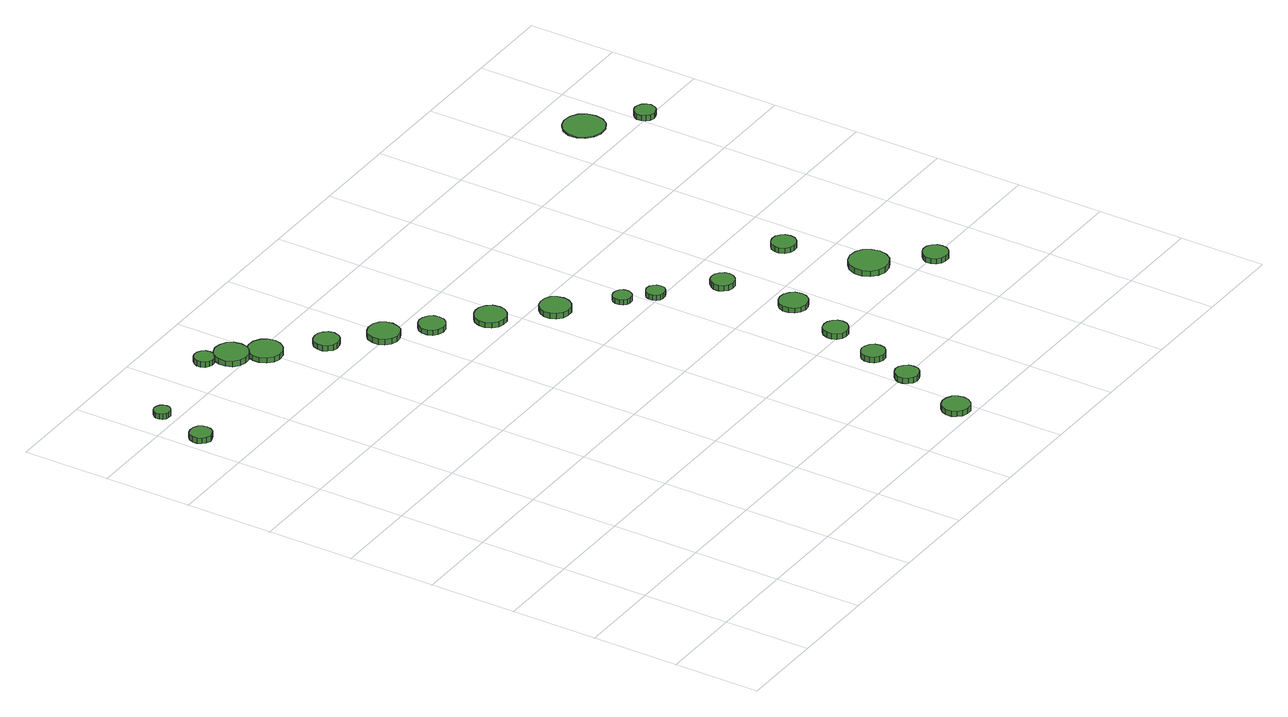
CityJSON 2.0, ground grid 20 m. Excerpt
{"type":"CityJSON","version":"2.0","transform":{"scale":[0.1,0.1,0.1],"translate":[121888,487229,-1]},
"CityObjects":{
"tree1":{"type":"SolitaryVegetationObject","attributes":{"function":"something"},"geometry":[{"type":"MultiSurface","lod":"1","boundaries":[[[0,1,2,3,4,5,6,7,8,9,10,11,12,13,14]],[[15,16,17,18,19,20,21,22,23,24,25,26,27,28,29]],[[0,29,28,1]],[[1,28,27,2]],[[2,27,26,3]],[[3,26,25,4]],[[4,25,24,5]],[[5,24,23,6]],[[6,23,22,7]],[[7,22,21,8]],[[8,21,20,9]],[[9,20,19,10]],[[10,19,18,11]],[[11,18,17,12]],[[12,17,16,13]],[[13,16,15,14]],[[14,15,29,0]]]}]},
"tree2":{"type":"SolitaryVegetationObject","attributes":{"function":"something"},"geometry":[{"type":"MultiSurface","lod":"1","boundaries":[[[30,31,32,33,34,35,36,37,38,39,40,41,42,43,44]],[[45,46,47,48,49,50,51,52,53,54,55,56,57,58,59]],[[30,59,58,31]],[[31,58,57,32]],[[32,57,56,33]],[[33,56,55,34]],[[34,55,54,35]],[[35,54,53,36]],[[36,53,52,37]],[[37,52,51,38]],[[38,51,50,39]],[[39,50,49,40]],[[40,49,48,41]],[[41,48,47,42]],[[42,47,46,43]],[[43,46,45,44]],[[44,45,59,30]]]}]},
"tree3":{"type":"SolitaryVegetationObject","attributes":{"function":"something"},"geometry":[{"type":"MultiSurface","lod":"1","boundaries":[[[60,61,62,63,64,65,66,67,68,69,70,71,72,73,74]],[[75,76,77,78,79,80,81,82,83,84,85,86,87,88,89]],[[60,89,88,61]],[[61,88,87,62]],[[62,87,86,63]],[[63,86,85,64]],[[64,85,84,65]],[[65,84,83,66]],[[66,83,82,67]],[[67,82,81,68]],[[68,81,80,69]],[[69,80,79,70]],[[70,79,78,71]],[[71,78,77,72]],[[72,77,76,73]],[[73,76,75,74]],[[74,75,89,60]]]}]},
"tree4":{"type":"SolitaryVegetationObject","attributes":{"function":"something"},"geometry":[{"type":"MultiSurface","lod":"1","boundaries":[[[90,91,92,93,94,95,96,97,98,99,100,101,102,103,104]],[[105,106,107,108,109,110,111,112,113,114,115,116,117,118,119]],[[90,119,118,91]],[[91,118,117,92]],[[92,117,116,93]],[[93,116,115,94]],[[94,115,114,95]],[[95,114,113,96]],[[96,113,112,97]],[[97,112,111,98]],[[98,111,110,99]],[[99,110,109,100]],[[100,109,108,101]],[[101,108,107,102]],[[102,107,106,103]],[[103,106,105,104]],[[104,105,119,90]]]}]},
"tree5":{"type":"SolitaryVegetationObject","attributes":{"function":"something"},"geometry":[{"type":"MultiSurface","lod":"1","boundaries":[[[120,121,122,123,124,125,126,127,128,129,130,131,132,133,134]],[[135,136,137,138,139,140,141,142,143,144,145,146,147,148,149]],[[120,149,148,121]],[[121,148,147,122]],[[122,147,146,123]],[[123,146,145,124]],[[124,145,144,125]],[[125,144,143,126]],[[126,143,142,127]],[[127,142,141,128]],[[128,141,140,129]],[[129,140,139,130]],[[130,139,138,131]],[[131,138,137,132]],[[132,137,136,133]],[[133,136,135,134]],[[134,135,149,120]]]}]},
"tree6":{"type":"SolitaryVegetationObject","attributes":{"function":"something"},"geometry":[{"type":"MultiSurface","lod":"1","boundaries":[[[150,151,152,153,154,155,156,157,158,159,160,161,162,163,164]],[[165,166,167,168,169,170,171,172,173,174,175,176,177,178,179]],[[150,179,178,151]],[[151,178,177,152]],[[152,177,176,153]],[[153,176,175,154]],[[154,175,174,155]],[[155,174,173,156]],[[156,173,172,157]],[[157,172,171,158]],[[158,171,170,159]],[[159,170,169,160]],[[160,169,168,161]],[[161,168,167,162]],[[162,167,166,163]],[[163,166,165,164]],[[164,165,179,150]]]}]},
"tree7":{"type":"SolitaryVegetationObject","attributes":{"function":"something"},"geometry":[{"type":"MultiSurface","lod":"1","boundaries":[[[180,181,182,183,184,185,186,187,188,189,190,191,192,193,194]],[[195,196,197,198,199,200,201,202,203,204,205,206,207,208,209]],[[180,209,208,181]],[[181,208,207,182]],[[182,207,206,183]],[[183,206,205,184]],[[184,205,204,185]],[[185,204,203,186]],[[186,203,202,187]],[[187,202,201,188]],[[188,201,200,189]],[[189,200,199,190]],[[190,199,198,191]],[[191,198,197,192]],[[192,197,196,193]],[[193,196,195,194]],[[194,195,209,180]]]}]},
"tree8":{"type":"SolitaryVegetationObject","attributes":{"function":"something"},"geometry":[{"type":"MultiSurface","lod":"1","boundaries":[[[210,211,212,213,214,215,216,217,218,219,220,221,222,223,224]],[[225,226,227,228,229,230,231,232,233,234,235,236,237,238,239]],[[210,239,238,211]],[[211,238,237,212]],[[212,237,236,213]],[[213,236,235,214]],[[214,235,234,215]],[[215,234,233,216]],[[216,233,232,217]],[[217,232,231,218]],[[218,231,230,219]],[[219,230,229,220]],[[220,229,228,221]],[[221,228,227,222]],[[222,227,226,223]],[[223,226,225,224]],[[224,225,239,210]]]}]},
"tree9":{"type":"SolitaryVegetationObject","attributes":{"function":"something"},"geometry":[{"type":"MultiSurface","lod":"1","boundaries":[[[240,241,242,243,244,245,246,247,248,249,250,251,252,253,254]],[[255,256,257,258,259,260,261,262,263,264,265,266,267,268,269]],[[240,269,268,241]],[[241,268,267,242]],[[242,267,266,243]],[[243,266,265,244]],[[244,265,264,245]],[[245,264,263,246]],[[246,263,262,247]],[[247,262,261,248]],[[248,261,260,249]],[[249,260,259,250]],[[250,259,258,251]],[[251,258,257,252]],[[252,257,256,253]],[[253,256,255,254]],[[254,255,269,240]]]}]},
"tree10":{"type":"SolitaryVegetationObject","attributes":{"function":"something"},"geometry":[{"type":"MultiSurface","lod":"1","boundaries":[[[270,271,272,273,274,275,276,277,278,279,280,281,282,283,284]],[[285,286,287,288,289,290,291,292,293,294,295,296,297,298,299]],[[270,299,298,271]],[[271,298,297,272]],[[272,297,296,273]],[[273,296,295,274]],[[274,295,294,275]],[[275,294,293,276]],[[276,293,292,277]],[[277,292,291,278]],[[278,291,290,279]],[[279,290,289,280]],[[280,289,288,281]],[[281,288,287,282]],[[282,287,286,283]],[[283,286,285,284]],[[284,285,299,270]]]}]},
"tree11":{"type":"SolitaryVegetationObject","attributes":{"function":"something"},"geometry":[{"type":"MultiSurface","lod":"1","boundaries":[[[300,301,302,303,304,305,306,307,308,309,310,311,312,313,314]],[[315,316,317,318,319,320,321,322,323,324,325,326,327,328,329]],[[300,329,328,301]],[[301,328,327,302]],[[302,327,326,303]],[[303,326,325,304]],[[304,325,324,305]],[[305,324,323,306]],[[306,323,322,307]],[[307,322,321,308]],[[308,321,320,309]],[[309,320,319,310]],[[310,319,318,311]],[[311,318,317,312]],[[312,317,316,313]],[[313,316,315,314]],[[314,315,329,300]]]}]},
"tree12":{"type":"SolitaryVegetationObject","attributes":{"function":"something"},"geometry":[{"type":"MultiSurface","lod":"1","boundaries":[[[330,331,332,333,334,335,336,337,338,339,340,341,342,343,344]],[[345,346,347,348,349,350,351,352,353,354,355,356,357,358,359]],[[330,359,358,331]],[[331,358,357,332]],[[332,357,356,333]],[[333,356,355,334]],[[334,355,354,335]],[[335,354,353,336]],[[336,353,352,337]],[[337,352,351,338]],[[338,351,350,339]],[[339,350,349,340]],[[340,349,348,341]],[[341,348,347,342]],[[342,347,346,343]],[[343,346,345,344]],[[344,345,359,330]]]}]},
"tree13":{"type":"SolitaryVegetationObject","attributes":{"function":"something"},"geometry":[{"type":"MultiSurface","lod":"1","boundaries":[[[360,361,362,363,364,365,366,367,368,369,370,371,372,373,374]],[[375,376,377,378,379,380,381,382,383,384,385,386,387,388,389]],[[360,389,388,361]],[[361,388,387,362]],[[362,387,386,363]],[[363,386,385,364]],[[364,385,384,365]],[[365,384,383,366]],[[366,383,382,367]],[[367,382,381,368]],[[368,381,380,369]],[[369,380,379,370]],[[370,379,378,371]],[[371,378,377,372]],[[372,377,376,373]],[[373,376,375,374]],[[374,375,389,360]]]}]},
"tree14":{"type":"SolitaryVegetationObject","attributes":{"function":"something"},"geometry":[{"type":"MultiSurface","lod":"1","boundaries":[[[390,391,392,393,394,395,396,397,398,399,400,401,402,403,404]],[[405,406,407,408,409,410,411,412,413,414,415,416,417,418,419]],[[390,419,418,391]],[[391,418,417,392]],[[392,417,416,393]],[[393,416,415,394]],[[394,415,414,395]],[[395,414,413,396]],[[396,413,412,397]],[[397,412,411,398]],[[398,411,410,399]],[[399,410,409,400]],[[400,409,408,401]],[[401,408,407,402]],[[402,407,406,403]],[[403,406,405,404]],[[404,405,419,390]]]}]},
"tree15":{"type":"SolitaryVegetationObject","attributes":{"function":"something"},"geometry":[{"type":"MultiSurface","lod":"1","boundaries":[[[420,421,422,423,424,425,426,427,428,429,430,431,432,433,434]],[[435,436,437,438,439,440,441,442,443,444,445,446,447,448,449]],[[420,449,448,421]],[[421,448,447,422]],[[422,447,446,423]],[[423,446,445,424]],[[424,445,444,425]],[[425,444,443,426]],[[426,443,442,427]],[[427,442,441,428]],[[428,441,440,429]],[[429,440,439,430]],[[430,439,438,431]],[[431,438,437,432]],[[432,437,436,433]],[[433,436,435,434]],[[434,435,449,420]]]}]},
"tree16":{"type":"SolitaryVegetationObject","attributes":{"function":"something"},"geometry":[{"type":"MultiSurface","lod":"1","boundaries":[[[450,451,452,453,454,455,456,457,458,459,460,461,462,463,464]],[[465,466,467,468,469,470,471,472,473,474,475,476,477,478,479]],[[450,479,478,451]],[[451,478,477,452]],[[452,477,476,453]],[[453,476,475,454]],[[454,475,474,455]],[[455,474,473,456]],[[456,473,472,457]],[[457,472,471,458]],[[458,471,470,459]],[[459,470,469,460]],[[460,469,468,461]],[[461,468,467,462]],[[462,467,466,463]],[[463,466,465,464]],[[464,465,479,450]]]}]},
"tree17":{"type":"SolitaryVegetationObject","attributes":{"function":"something"},"geometry":[{"type":"MultiSurface","lod":"1","boundaries":[[[480,481,482,483,484,485,486,487,488,489,490,491,492,493,494]],[[495,496,497,498,499,500,501,502,503,504,505,506,507,508,509]],[[480,509,508,481]],[[481,508,507,482]],[[482,507,506,483]],[[483,506,505,484]],[[484,505,504,485]],[[485,504,503,486]],[[486,503,502,487]],[[487,502,501,488]],[[488,501,500,489]],[[489,500,499,490]],[[490,499,498,491]],[[491,498,497,492]],[[492,497,496,493]],[[493,496,495,494]],[[494,495,509,480]]]}]},
"tree18":{"type":"SolitaryVegetationObject","attributes":{"function":"something"},"geometry":[{"type":"MultiSurface","lod":"1","boundaries":[[[510,511,512,513,514,515,516,517,518,519,520,521,522,523,524]],[[525,526,527,528,529,530,531,532,533,534,535,536,537,538,539]],[[510,539,538,511]],[[511,538,537,512]],[[512,537,536,513]],[[513,536,535,514]],[[514,535,534,515]],[[515,534,533,516]],[[516,533,532,517]],[[517,532,531,518]],[[518,531,530,519]],[[519,530,529,520]],[[520,529,528,521]],[[521,528,527,522]],[[522,527,526,523]],[[523,526,525,524]],[[524,525,539,510]]]}]},
"tree19":{"type":"SolitaryVegetationObject","attributes":{"function":"something"},"geometry":[{"type":"MultiSurface","lod":"1","boundaries":[[[540,541,542,543,544,545,546,547,548,549,550,551,552,553,554]],[[555,556,557,558,559,560,561,562,563,564,565,566,567,568,569]],[[540,569,568,541]],[[541,568,567,542]],[[542,567,566,543]],[[543,566,565,544]],[[544,565,564,545]],[[545,564,563,546]],[[546,563,562,547]],[[547,562,561,548]],[[548,561,560,549]],[[549,560,559,550]],[[550,559,558,551]],[[551,558,557,552]],[[552,557,556,553]],[[553,556,555,554]],[[554,555,569,540]]]}]},
"tree20":{"type":"SolitaryVegetationObject","attributes":{"function":"something"},"geometry":[{"type":"MultiSurface","lod":"1","boundaries":[[[570,571,572,573,574,575,576,577,578,579,580,581,582,583,584]],[[585,586,587,588,589,590,591,592,593,594,595,596,597,598,599]],[[570,599,598,571]],[[571,598,597,572]],[[572,597,596,573]],[[573,596,595,574]],[[574,595,594,575]],[[575,594,593,576]],[[576,593,592,577]],[[577,592,591,578]],[[578,591,590,579]],[[579,590,589,580]],[[580,589,588,581]],[[581,588,587,582]],[[582,587,586,583]],[[583,586,585,584]],[[584,585,599,570]]]}]},
"tree21":{"type":"SolitaryVegetationObject","attributes":{"function":"something"},"geometry":[{"type":"MultiSurface","lod":"1","boundaries":[[[600,601,602,603,604,605,606,607,608,609,610,611,612,613,614]],[[615,616,617,618,619,620,621,622,623,624,625,626,627,628,629]],[[600,629,628,601]],[[601,628,627,602]],[[602,627,626,603]],[[603,626,625,604]],[[604,625,624,605]],[[605,624,623,606]],[[606,623,622,607]],[[607,622,621,608]],[[608,621,620,609]],[[609,620,619,610]],[[610,619,618,611]],[[611,618,617,612]],[[612,617,616,613]],[[613,616,615,614]],[[614,615,629,600]]]}]},
"tree22":{"type":"SolitaryVegetationObject","attributes":{"function":"something"},"geometry":[{"type":"MultiSurface","lod":"1","boundaries":[[[630,631,632,633,634,635,636,637,638,639,640,641,642,643,644]],[[645,646,647,648,649,650,651,652,653,654,655,656,657,658,659]],[[630,659,658,631]],[[631,658,657,632]],[[632,657,656,633]],[[633,656,655,634]],[[634,655,654,635]],[[635,654,653,636]],[[636,653,652,637]],[[637,652,651,638]],[[638,651,650,639]],[[639,650,649,640]],[[640,649,648,641]],[[641,648,647,642]],[[642,647,646,643]],[[643,646,645,644]],[[644,645,659,630]]]}]},
"tree23":{"type":"SolitaryVegetationObject","attributes":{"function":"something"},"geometry":[{"type":"MultiSurface","lod":"1","boundaries":[[[660,661,662,663,664,665,666,667,668,669,670,671,672,673,674]],[[675,676,677,678,679,680,681,682,683,684,685,686,687,688,689]],[[660,689,688,661]],[[661,688,687,662]],[[662,687,686,663]],[[663,686,685,664]],[[664,685,684,665]],[[665,684,683,666]],[[666,683,682,667]],[[667,682,681,668]],[[668,681,680,669]],[[669,680,679,670]],[[670,679,678,671]],[[671,678,677,672]],[[672,677,676,673]],[[673,676,675,674]],[[674,675,689,660]]]}]}
},
"vertices":[
[57,1313,30],[55,1323,30],[49,1332,30],[40,1337,30],[30,1338,30],[20,1335,30],[12,1328,30],[8,1318,30],[8,1308,30],[12,1299,30],[20,1292,30],[30,1288,30],[40,1290,30],[49,1295,30],[55,1303,30],[55,1303,17],[49,1295,17],[40,1290,17],[30,1288,17],[20,1292,17],[12,1299,17],[8,1308,17],[8,1318,17],[12,1328,17],[20,1335,17],[30,1338,17],[40,1337,17],[49,1332,17],[55,1323,17],[57,1313,17],
[84,1430,30],[83,1437,30],[78,1443,30],[72,1447,30],[64,1448,30],[57,1446,30],[51,1440,30],[48,1434,30],[48,1426,30],[51,1419,30],[57,1414,30],[64,1412,30],[72,1412,30],[78,1416,30],[83,1422,30],[83,1422,17],[78,1416,17],[72,1412,17],[64,1412,17],[57,1414,17],[51,1419,17],[48,1426,17],[48,1434,17],[51,1440,17],[57,1446,17],[64,1448,17],[72,1447,17],[78,1443,17],[83,1437,17],[84,1430,17],
[319,1469,27],[317,1479,27],[312,1486,27],[303,1491,27],[294,1492,27],[285,1489,27],[278,1483,27],[274,1474,27],[274,1465,27],[278,1456,27],[285,1450,27],[294,1447,27],[303,1448,27],[312,1452,27],[317,1460,27],[317,1460,14],[312,1452,14],[303,1448,14],[294,1447,14],[285,1450,14],[278,1456,14],[274,1465,14],[274,1474,14],[278,1483,14],[285,1489,14],[294,1492,14],[303,1491,14],[312,1486,14],[317,1479,14],[319,1469,14],
[377,1429,29],[374,1445,29],[365,1458,29],[351,1465,29],[335,1467,29],[320,1462,29],[308,1452,29],[302,1437,29],[302,1421,29],[308,1406,29],[320,1396,29],[335,1391,29],[351,1393,29],[365,1401,29],[374,1413,29],[374,1413,16],[365,1401,16],[351,1393,16],[335,1391,16],[320,1396,16],[308,1406,16],[302,1421,16],[302,1437,16],[308,1452,16],[320,1462,16],[335,1467,16],[351,1465,16],[365,1458,16],[374,1445,16],[377,1429,16],
[429,1377,27],[425,1393,27],[416,1406,27],[402,1414,27],[386,1416,27],[371,1411,27],[359,1400,27],[353,1385,27],[353,1370,27],[359,1355,27],[371,1344,27],[386,1339,27],[402,1341,27],[416,1349,27],[425,1362,27],[425,1362,15],[416,1349,15],[402,1341,15],[386,1339,15],[371,1344,15],[359,1355,15],[353,1370,15],[353,1385,15],[359,1400,15],[371,1411,15],[386,1416,15],[402,1414,15],[416,1406,15],[425,1393,15],[429,1377,15],
[520,1289,27],[517,1301,27],[510,1310,27],[500,1316,27],[488,1317,27],[477,1314,27],[468,1306,27],[463,1295,27],[463,1283,27],[468,1272,27],[477,1264,27],[488,1261,27],[500,1262,27],[510,1268,27],[517,1277,27],[517,1277,14],[510,1268,14],[500,1262,14],[488,1261,14],[477,1264,14],[468,1272,14],[463,1283,14],[463,1295,14],[468,1306,14],[477,1314,14],[488,1317,14],[500,1316,14],[510,1310,14],[517,1301,14],[520,1289,14],
[615,1204,28],[612,1218,28],[604,1230,28],[591,1238,28],[576,1239,28],[562,1234,28],[551,1225,28],[545,1211,28],[545,1196,28],[551,1183,28],[562,1173,28],[576,1168,28],[591,1170,28],[604,1177,28],[612,1189,28],[612,1189,15],[604,1177,15],[591,1170,15],[576,1168,15],[562,1173,15],[551,1183,15],[545,1196,15],[545,1211,15],[551,1225,15],[562,1234,15],[576,1239,15],[591,1238,15],[604,1230,15],[612,1218,15],[615,1204,15],
[992,32,31],[989,44,31],[982,55,31],[971,61,31],[958,63,31],[945,59,31],[936,50,31],[931,38,31],[931,25,31],[936,14,31],[945,5,31],[958,1,31],[971,2,31],[982,9,31],[989,19,31],[989,19,18],[982,9,18],[971,2,18],[958,1,18],[945,5,18],[936,14,18],[931,25,18],[931,38,18],[936,50,18],[945,59,18],[958,63,18],[971,61,18],[982,55,18],[989,44,18],[992,32,18],
[691,1136,26],[689,1148,26],[682,1158,26],[671,1164,26],[659,1166,26],[647,1162,26],[638,1154,26],[633,1143,26],[633,1130,26],[638,1119,26],[647,1111,26],[659,1107,26],[671,1108,26],[682,1115,26],[689,1124,26],[689,1124,14],[682,1115,14],[671,1108,14],[659,1107,14],[647,1111,14],[638,1119,14],[633,1130,14],[633,1143,14],[638,1154,14],[647,1162,14],[659,1166,14],[671,1164,14],[682,1158,14],[689,1148,14],[691,1136,14],
[791,1050,27],[788,1065,27],[779,1077,27],[766,1084,27],[752,1085,27],[738,1081,27],[727,1071,27],[721,1058,27],[721,1043,27],[727,1029,27],[738,1019,27],[752,1015,27],[766,1016,27],[779,1024,27],[788,1036,27],[788,1036,14],[779,1024,14],[766,1016,14],[752,1015,14],[738,1019,14],[727,1029,14],[721,1043,14],[721,1058,14],[727,1071,14],[738,1081,14],[752,1085,14],[766,1084,14],[779,1077,14],[788,1065,14],[791,1050,14],
[1043,187,30],[1041,198,30],[1034,207,30],[1025,213,30],[1014,214,30],[1003,210,30],[995,203,30],[990,193,30],[990,182,30],[995,171,30],[1003,164,30],[1014,160,30],[1025,162,30],[1034,167,30],[1041,176,30],[1041,176,17],[1034,167,17],[1025,162,17],[1014,160,17],[1003,164,17],[995,171,17],[990,182,17],[990,193,17],[995,203,17],[1003,210,17],[1014,214,17],[1025,213,17],[1034,207,17],[1041,198,17],[1043,187,17],
[893,955,26],[890,969,26],[882,981,26],[870,988,26],[855,989,26],[842,985,26],[831,975,26],[825,962,26],[825,948,26],[831,935,26],[842,925,26],[855,921,26],[870,922,26],[882,929,26],[890,941,26],[890,941,13],[882,929,13],[870,922,13],[855,921,13],[842,925,13],[831,935,13],[825,948,13],[825,962,13],[831,975,13],[842,985,13],[855,989,13],[870,988,13],[882,981,13],[890,969,13],[893,955,13],
[1085,296,24],[1083,307,24],[1076,316,24],[1066,321,24],[1055,323,24],[1045,319,24],[1036,312,24],[1032,302,24],[1032,290,24],[1036,280,24],[1045,273,24],[1055,269,24],[1066,270,24],[1076,276,24],[1083,285,24],[1083,285,11],[1076,276,11],[1066,270,11],[1055,269,11],[1045,273,11],[1036,280,11],[1032,290,11],[1032,302,11],[1036,312,11],[1045,319,11],[1055,323,11],[1066,321,11],[1076,316,11],[1083,307,11],[1085,296,11],
[1126,414,23],[1124,425,23],[1117,434,23],[1107,440,23],[1095,441,23],[1084,438,23],[1076,430,23],[1071,419,23],[1071,408,23],[1076,397,23],[1084,389,23],[1095,386,23],[1107,387,23],[1117,393,23],[1124,402,23],[1124,402,10],[1117,393,10],[1107,387,10],[1095,386,10],[1084,389,10],[1076,397,10],[1071,408,10],[1071,419,10],[1076,430,10],[1084,438,10],[1095,441,10],[1107,440,10],[1117,434,10],[1124,425,10],[1126,414,10],
[988,857,26],[986,866,26],[981,873,26],[974,877,26],[965,878,26],[957,876,26],[950,870,26],[947,862,26],[947,853,26],[950,845,26],[957,839,26],[965,836,26],[974,837,26],[981,842,26],[986,849,26],[986,849,14],[981,842,14],[974,837,14],[965,836,14],[957,839,14],[950,845,14],[947,853,14],[947,862,14],[950,870,14],[957,876,14],[965,878,14],[974,877,14],[981,873,14],[986,866,14],[988,857,14],
[1040,808,26],[1039,817,26],[1033,824,26],[1026,828,26],[1017,829,26],[1009,826,26],[1002,820,26],[999,812,26],[999,804,26],[1002,796,26],[1009,790,26],[1017,787,26],[1026,788,26],[1033,792,26],[1039,799,26],[1039,799,14],[1033,792,14],[1026,788,14],[1017,787,14],[1009,790,14],[1002,796,14],[999,804,14],[999,812,14],[1002,820,14],[1009,826,14],[1017,829,14],[1026,828,14],[1033,824,14],[1039,817,14],[1040,808,14],
[1170,542,26],[1168,556,26],[1160,566,26],[1148,573,26],[1135,574,26],[1122,570,26],[1112,561,26],[1107,549,26],[1107,536,26],[1112,523,26],[1122,515,26],[1135,510,26],[1148,512,26],[1160,518,26],[1168,529,26],[1168,529,14],[1160,518,14],[1148,512,14],[1135,510,14],[1122,515,14],[1112,523,14],[1107,536,14],[1107,549,14],[1112,561,14],[1122,570,14],[1135,574,14],[1148,573,14],[1160,566,14],[1168,556,14],[1170,542,14],
[1155,711,28],[1153,721,28],[1146,730,28],[1137,736,28],[1125,737,28],[1115,734,28],[1107,726,28],[1102,716,28],[1102,705,28],[1107,695,28],[1115,687,28],[1125,684,28],[1137,685,28],[1146,691,28],[1153,700,28],[1153,700,15],[1146,691,15],[1137,685,15],[1125,684,15],[1115,687,15],[1107,695,15],[1102,705,15],[1102,716,15],[1107,726,15],[1115,734,15],[1125,737,15],[1137,736,15],[1146,730,15],[1153,721,15],[1155,711,15],
[1399,492,27],[1395,510,27],[1385,525,27],[1369,534,27],[1350,536,27],[1333,530,27],[1319,518,27],[1312,501,27],[1312,483,27],[1319,466,27],[1333,454,27],[1350,448,27],[1369,450,27],[1385,459,27],[1395,474,27],[1395,474,14],[1385,459,14],[1369,450,14],[1350,448,14],[1333,454,14],[1319,466,14],[1312,483,14],[1312,501,14],[1319,518,14],[1333,530,14],[1350,536,14],[1369,534,14],[1385,525,14],[1395,510,14],[1399,492,14],
[1349,680,29],[1347,692,29],[1340,701,29],[1330,707,29],[1319,708,29],[1308,704,29],[1299,697,29],[1294,686,29],[1294,675,29],[1299,664,29],[1308,656,29],[1319,653,29],[1330,654,29],[1340,660,29],[1347,669,29],[1347,669,17],[1340,660,17],[1330,654,17],[1319,653,17],[1308,656,17],[1299,664,17],[1294,675,17],[1294,686,17],[1299,697,17],[1308,704,17],[1319,708,17],[1330,707,17],[1340,701,17],[1347,692,17],[1349,680,17],
[1494,397,21],[1492,408,21],[1485,418,21],[1475,424,21],[1463,425,21],[1452,421,21],[1443,413,21],[1438,403,21],[1438,391,21],[1443,380,21],[1452,372,21],[1463,369,21],[1475,370,21],[1485,376,21],[1492,385,21],[1492,385,8],[1485,376,8],[1475,370,8],[1463,369,8],[1452,372,8],[1443,380,8],[1438,391,8],[1438,403,8],[1443,413,8],[1452,421,8],[1463,425,8],[1475,424,8],[1485,418,8],[1492,408,8],[1494,397,8],
[1563,1293,12],[1559,1312,12],[1548,1328,12],[1531,1338,12],[1511,1340,12],[1493,1334,12],[1478,1321,12],[1470,1303,12],[1470,1283,12],[1478,1266,12],[1493,1253,12],[1511,1247,12],[1531,1249,12],[1548,1258,12],[1559,1274,12],[1559,1274,9],[1548,1258,9],[1531,1249,9],[1511,1247,9],[1493,1253,9],[1478,1266,9],[1470,1283,9],[1470,1303,9],[1478,1321,9],[1493,1334,9],[1511,1340,9],[1531,1338,9],[1548,1328,9],[1559,1312,9],[1563,1293,9],
[1639,1205,28],[1637,1214,28],[1631,1222,28],[1622,1227,28],[1613,1228,28],[1603,1225,28],[1596,1218,28],[1592,1210,28],[1592,1200,28],[1596,1191,28],[1603,1184,28],[1613,1181,28],[1622,1182,28],[1631,1187,28],[1637,1195,28],[1637,1195,15],[1631,1187,15],[1622,1182,15],[1613,1181,15],[1603,1184,15],[1596,1191,15],[1592,1200,15],[1592,1210,15],[1596,1218,15],[1603,1225,15],[1613,1228,15],[1622,1227,15],[1631,1222,15],[1637,1214,15],[1639,1205,15]
]}
